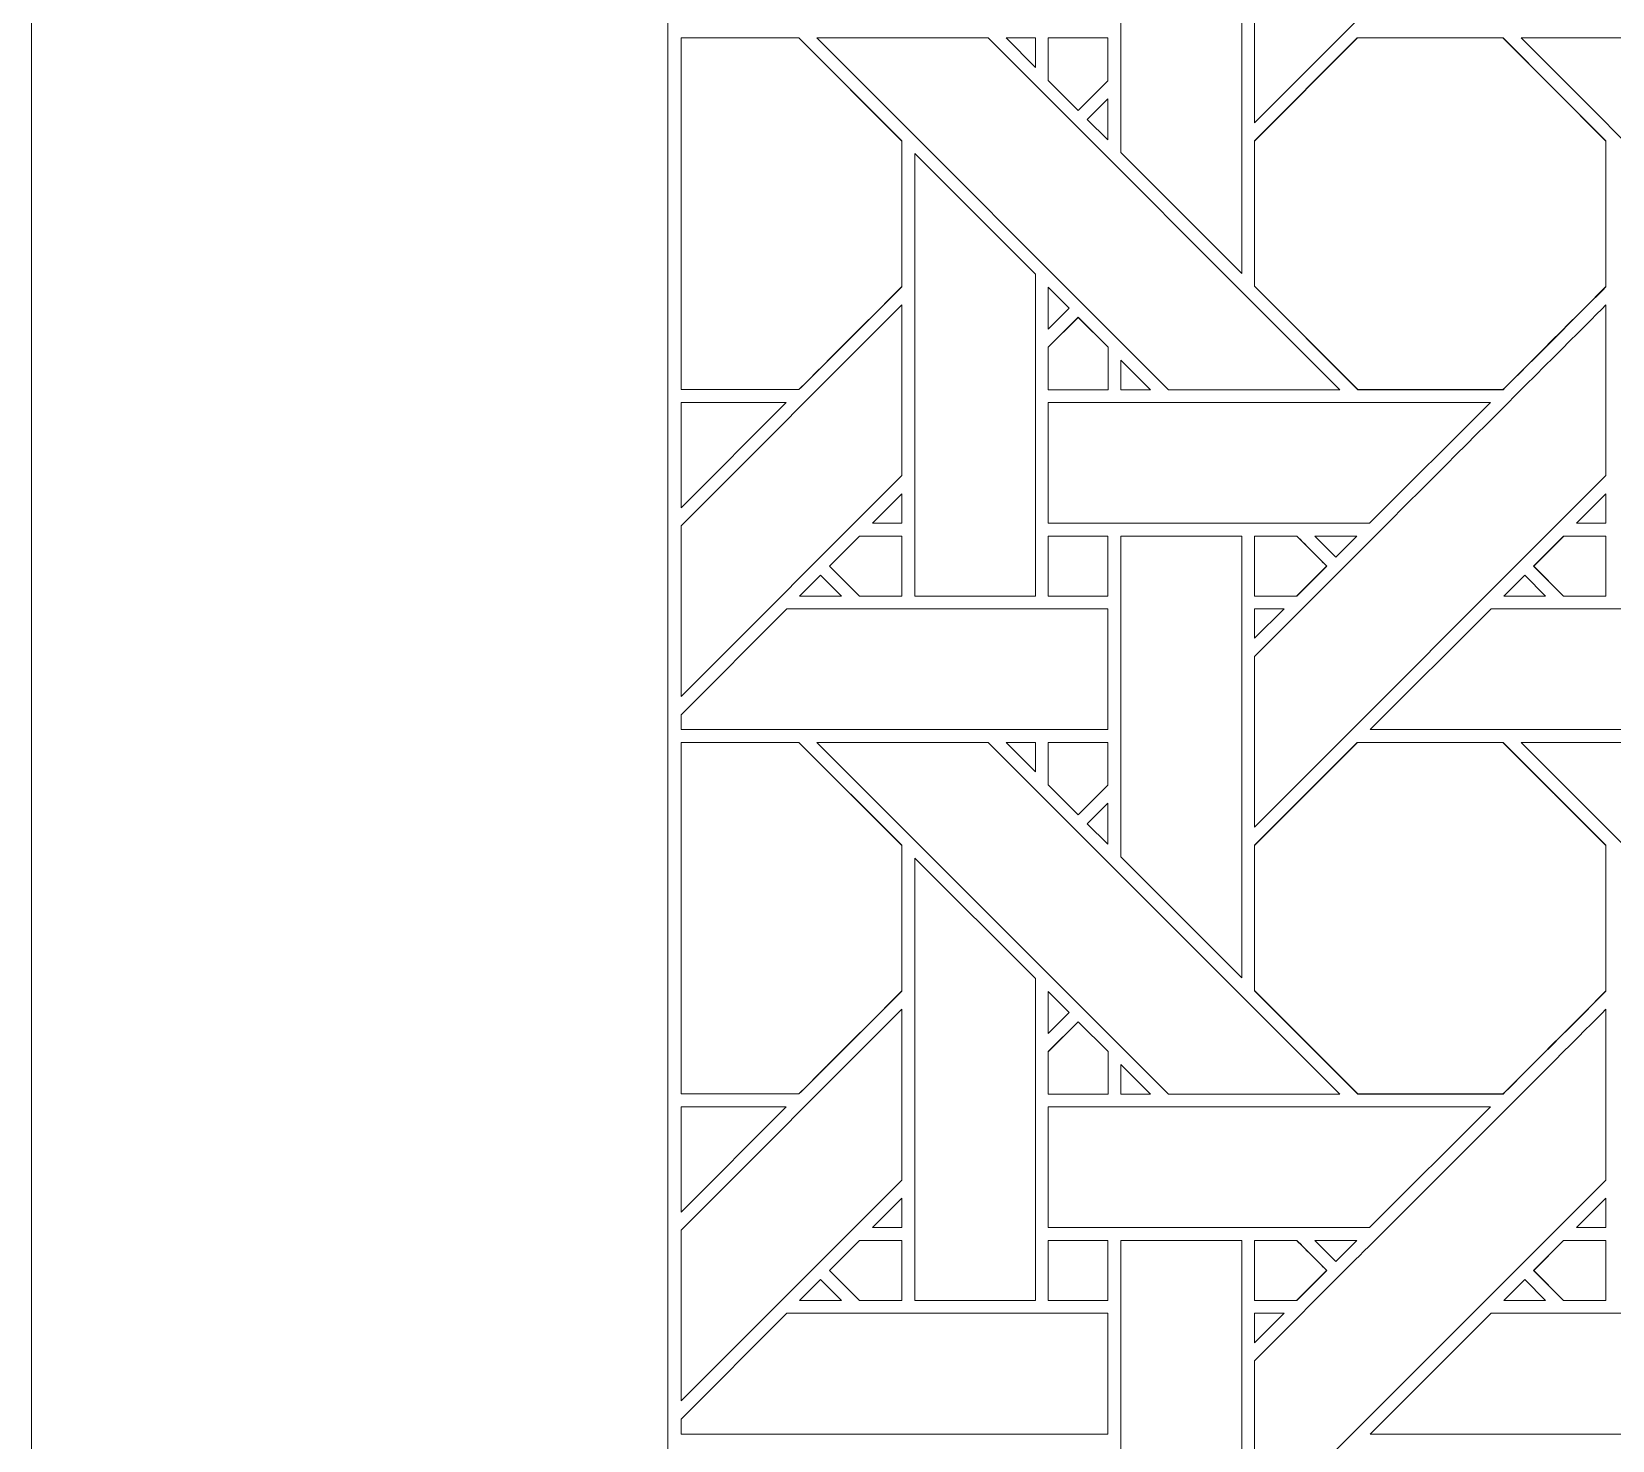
# Model space of a CAD drawing. Header units: inches. Extents: x 3.4 to 21.4, y 0.1 to 18.1.
# Drawn here: x 3.383 to 5.513, y 11.712 to 13.61 of the extents above; entities that cross this region are included whole.
import ezdxf

# ---------------------------------------------------------------- set-up
doc = ezdxf.new("R2010")
doc.units = ezdxf.units.IN
doc.header["$MEASUREMENT"] = 0
doc.layers.add('Design', color=7, linetype='Continuous', lineweight=0)

msp = doc.modelspace()

# ---------------------------------------------------------------- linework, layer by layer
at = {"layer": 'Design'}
for points, knots in [([(3.3829, 18.0948), (3.3829, 18.0948), (3.3829, 0.0948), (3.3829, 0.0948), (3.3829, 0.0948), (21.3829, 0.0948), (21.3829, 0.0948), (21.3829, 0.0948), (21.3829, 18.0948), (21.3829, 18.0948), (21.3829, 18.0948), (3.3829, 18.0948), (3.3829, 18.0948)], [0, 0, 0, 0, 1, 1, 1, 2, 2, 2, 3, 3, 3, 4, 4, 4, 4]), ([(4.2402, 17.2374), (4.2402, 17.2374), (4.2402, 0.9521), (4.2402, 0.9521), (4.2402, 0.9521), (20.5255, 0.9521), (20.5255, 0.9521), (20.5255, 0.9521), (20.5255, 17.2374), (20.5255, 17.2374), (20.5255, 17.2374), (4.2402, 17.2374), (4.2402, 17.2374)], [0, 0, 0, 0, 1, 1, 1, 2, 2, 2, 3, 3, 3, 4, 4, 4, 4]), ([(5.1661, 13.8522), (5.2074, 13.8933), (5.4477, 14.1338), (5.5042, 14.1903), (5.5042, 14.1903), (5.5042, 13.9603), (5.5042, 13.9603), (5.5042, 13.9603), (5.0306, 13.4866), (5.0306, 13.4866), (5.0306, 13.4866), (5.0306, 13.7167), (5.0306, 13.7167), (5.0306, 13.7167), (5.1661, 13.8522), (5.1661, 13.8522)], [0, 0, 0, 0, 1, 1, 1, 2, 2, 2, 3, 3, 3, 4, 4, 4, 5, 5, 5, 5]), ([(5.0134, 13.8788), (5.0134, 13.8788), (5.0134, 13.2837), (5.0134, 13.2837), (5.0134, 13.2837), (4.8505, 13.4466), (4.8505, 13.4466), (4.8505, 13.4466), (4.8505, 13.8788), (4.8505, 13.8788), (4.8505, 13.8788), (5.0134, 13.8788), (5.0134, 13.8788)], [0, 0, 0, 0, 1, 1, 1, 2, 2, 2, 3, 3, 3, 4, 4, 4, 4]), ([(4.4166, 13.601), (4.4166, 13.601), (4.5554, 13.4623), (4.5554, 13.4623), (4.5554, 13.4623), (4.5554, 13.2661), (4.5554, 13.2661), (4.5376, 13.2482), (4.4256, 13.1364), (4.4167, 13.1274), (4.4167, 13.1274), (4.2579, 13.1274), (4.2579, 13.1274), (4.2579, 13.1274), (4.2579, 13.601), (4.2579, 13.601), (4.2579, 13.601), (4.4166, 13.601), (4.4166, 13.601)], [0, 0, 0, 0, 1, 1, 1, 2, 2, 2, 3, 3, 3, 4, 4, 4, 5, 5, 5, 6, 6, 6, 6]), ([(4.4168, 13.601), (4.4168, 13.601), (4.5555, 13.4622), (4.5555, 13.4622), (4.5555, 13.4622), (4.5555, 13.266), (4.5555, 13.266), (4.5379, 13.2483), (4.4259, 13.1366), (4.4168, 13.1274), (4.4168, 13.1274), (4.2579, 13.1274), (4.2579, 13.1274), (4.2579, 13.1274), (4.2579, 13.601), (4.2579, 13.601), (4.2579, 13.601), (4.4168, 13.601), (4.4168, 13.601)], [0, 0, 0, 0, 1, 1, 1, 2, 2, 2, 3, 3, 3, 4, 4, 4, 5, 5, 5, 6, 6, 6, 6]), ([(4.6719, 13.601), (4.6719, 13.601), (5.1456, 13.1273), (5.1456, 13.1273), (5.1456, 13.1273), (4.9146, 13.1273), (4.9146, 13.1273), (4.9146, 13.1273), (4.441, 13.601), (4.441, 13.601), (4.441, 13.601), (4.6719, 13.601), (4.6719, 13.601)], [0, 0, 0, 0, 1, 1, 1, 2, 2, 2, 3, 3, 3, 4, 4, 4, 4]), ([(4.7355, 13.601), (4.7355, 13.601), (4.7355, 13.5611), (4.7355, 13.5611), (4.7355, 13.5611), (4.6961, 13.601), (4.6961, 13.601), (4.6961, 13.601), (4.7355, 13.601), (4.7355, 13.601)], [0, 0, 0, 0, 1, 1, 1, 2, 2, 2, 3, 3, 3, 3]), ([(4.8328, 13.601), (4.8328, 13.601), (4.8328, 13.5435), (4.8328, 13.5435), (4.8328, 13.5435), (4.7929, 13.5035), (4.7929, 13.5035), (4.7929, 13.5035), (4.7526, 13.5438), (4.7526, 13.5438), (4.7526, 13.5438), (4.7526, 13.601), (4.7526, 13.601), (4.7526, 13.601), (4.8328, 13.601), (4.8328, 13.601)], [0, 0, 0, 0, 1, 1, 1, 2, 2, 2, 3, 3, 3, 4, 4, 4, 5, 5, 5, 5]), ([(4.793, 13.5034), (4.793, 13.5034), (4.7527, 13.5438), (4.7527, 13.5438), (4.7527, 13.5438), (4.7527, 13.601), (4.7527, 13.601), (4.7527, 13.601), (4.833, 13.601), (4.833, 13.601), (4.833, 13.601), (4.833, 13.5434), (4.833, 13.5434), (4.833, 13.5434), (4.793, 13.5034), (4.793, 13.5034)], [0, 0, 0, 0, 1, 1, 1, 2, 2, 2, 3, 3, 3, 4, 4, 4, 5, 5, 5, 5]), ([(5.1691, 13.601), (5.1691, 13.601), (5.3654, 13.601), (5.3654, 13.601), (5.3654, 13.601), (5.5041, 13.4623), (5.5041, 13.4623), (5.5041, 13.4623), (5.5041, 13.2661), (5.5041, 13.2661), (5.4863, 13.2482), (5.3744, 13.1364), (5.3654, 13.1274), (5.3654, 13.1274), (5.1697, 13.1274), (5.1697, 13.1274), (5.1697, 13.1274), (5.0304, 13.2667), (5.0304, 13.2667), (5.0304, 13.2667), (5.0304, 13.4623), (5.0304, 13.4623), (5.0304, 13.4623), (5.1691, 13.601), (5.1691, 13.601)], [0, 0, 0, 0, 1, 1, 1, 2, 2, 2, 3, 3, 3, 4, 4, 4, 5, 5, 5, 6, 6, 6, 7, 7, 7, 8, 8, 8, 8]), ([(5.0306, 13.4622), (5.0306, 13.4622), (5.1693, 13.601), (5.1693, 13.601), (5.1693, 13.601), (5.3655, 13.601), (5.3655, 13.601), (5.3655, 13.601), (5.5042, 13.4622), (5.5042, 13.4622), (5.5042, 13.4622), (5.5042, 13.266), (5.5042, 13.266), (5.4863, 13.2479), (5.3744, 13.1362), (5.3655, 13.1273), (5.3655, 13.1273), (5.1698, 13.1273), (5.1698, 13.1273), (5.1698, 13.1273), (5.0306, 13.2666), (5.0306, 13.2666), (5.0306, 13.2666), (5.0306, 13.4622), (5.0306, 13.4622)], [0, 0, 0, 0, 1, 1, 1, 2, 2, 2, 3, 3, 3, 4, 4, 4, 5, 5, 5, 6, 6, 6, 7, 7, 7, 8, 8, 8, 8]), ([(5.6207, 13.601), (5.6207, 13.601), (6.0943, 13.1273), (6.0943, 13.1273), (6.0943, 13.1273), (5.8633, 13.1273), (5.8633, 13.1273), (5.8633, 13.1273), (5.3897, 13.601), (5.3897, 13.601), (5.3897, 13.601), (5.6207, 13.601), (5.6207, 13.601)], [0, 0, 0, 0, 1, 1, 1, 2, 2, 2, 3, 3, 3, 4, 4, 4, 4]), ([(4.833, 13.5191), (4.833, 13.5191), (4.833, 13.464), (4.833, 13.464), (4.833, 13.464), (4.8052, 13.4913), (4.8052, 13.4913), (4.8052, 13.4913), (4.833, 13.5191), (4.833, 13.5191)], [0, 0, 0, 0, 1, 1, 1, 2, 2, 2, 3, 3, 3, 3]), ([(4.7354, 13.283), (4.7354, 13.283), (4.7354, 12.8493), (4.7354, 12.8493), (4.7354, 12.8493), (4.5727, 12.8493), (4.5727, 12.8493), (4.5727, 12.8493), (4.5727, 13.4452), (4.5727, 13.4452), (4.5727, 13.4452), (4.7354, 13.283), (4.7354, 13.283)], [0, 0, 0, 0, 1, 1, 1, 2, 2, 2, 3, 3, 3, 4, 4, 4, 4]), ([(4.7527, 13.2088), (4.7527, 13.2088), (4.7527, 13.2655), (4.7527, 13.2655), (4.7527, 13.2655), (4.7809, 13.2369), (4.7809, 13.2369), (4.7809, 13.2369), (4.7527, 13.2088), (4.7527, 13.2088)], [0, 0, 0, 0, 1, 1, 1, 2, 2, 2, 3, 3, 3, 3]), ([(4.5555, 13.2416), (4.5555, 13.2416), (4.5555, 13.0116), (4.5555, 13.0116), (4.5555, 13.0116), (4.2579, 12.7139), (4.2579, 12.7139), (4.2579, 12.7139), (4.2579, 12.9439), (4.2579, 12.9439), (4.2579, 12.9439), (4.5555, 13.2416), (4.5555, 13.2416)], [0, 0, 0, 0, 1, 1, 1, 2, 2, 2, 3, 3, 3, 4, 4, 4, 4]), ([(5.1661, 12.9035), (5.2074, 12.9446), (5.4477, 13.185), (5.5042, 13.2416), (5.5042, 13.2416), (5.5042, 13.0116), (5.5042, 13.0116), (5.5042, 13.0116), (5.0306, 12.5379), (5.0306, 12.5379), (5.0306, 12.5379), (5.0306, 12.768), (5.0306, 12.768), (5.0306, 12.768), (5.1661, 12.9035), (5.1661, 12.9035)], [0, 0, 0, 0, 1, 1, 1, 2, 2, 2, 3, 3, 3, 4, 4, 4, 5, 5, 5, 5]), ([(4.7526, 13.1272), (4.7526, 13.1272), (4.7526, 13.1845), (4.7526, 13.1845), (4.7526, 13.1845), (4.7929, 13.2248), (4.7929, 13.2248), (4.7929, 13.2248), (4.8332, 13.1845), (4.8332, 13.1845), (4.8332, 13.1845), (4.8332, 13.1272), (4.8332, 13.1272), (4.8332, 13.1272), (4.7526, 13.1272), (4.7526, 13.1272)], [0, 0, 0, 0, 1, 1, 1, 2, 2, 2, 3, 3, 3, 4, 4, 4, 5, 5, 5, 5]), ([(4.7931, 13.2247), (4.7931, 13.2247), (4.8334, 13.1844), (4.8334, 13.1844), (4.8334, 13.1844), (4.8334, 13.1271), (4.8334, 13.1271), (4.8334, 13.1271), (4.7527, 13.1271), (4.7527, 13.1271), (4.7527, 13.1271), (4.7527, 13.1844), (4.7527, 13.1844), (4.7527, 13.1844), (4.7931, 13.2247), (4.7931, 13.2247)], [0, 0, 0, 0, 1, 1, 1, 2, 2, 2, 3, 3, 3, 4, 4, 4, 5, 5, 5, 5]), ([(4.8506, 13.1273), (4.8506, 13.1273), (4.8506, 13.1671), (4.8506, 13.1671), (4.8506, 13.1671), (4.8904, 13.1273), (4.8904, 13.1273), (4.8904, 13.1273), (4.8506, 13.1273), (4.8506, 13.1273)], [0, 0, 0, 0, 1, 1, 1, 2, 2, 2, 3, 3, 3, 3]), ([(4.3997, 13.1101), (4.3997, 13.1101), (4.2579, 12.9683), (4.2579, 12.9683), (4.2579, 12.9683), (4.2579, 13.1101), (4.2579, 13.1101), (4.2579, 13.1101), (4.3997, 13.1101), (4.3997, 13.1101)], [0, 0, 0, 0, 1, 1, 1, 2, 2, 2, 3, 3, 3, 3]), ([(4.7527, 12.9474), (4.7527, 12.9474), (4.7527, 13.1101), (4.7527, 13.1101), (4.7527, 13.1101), (5.3484, 13.1101), (5.3484, 13.1101), (5.3484, 13.1101), (5.1857, 12.9474), (5.1857, 12.9474), (5.1857, 12.9474), (4.7527, 12.9474), (4.7527, 12.9474)], [0, 0, 0, 0, 1, 1, 1, 2, 2, 2, 3, 3, 3, 4, 4, 4, 4]), ([(4.5157, 12.9474), (4.5157, 12.9474), (4.5555, 12.9872), (4.5555, 12.9872), (4.5555, 12.9872), (4.5555, 12.9474), (4.5555, 12.9474), (4.5555, 12.9474), (4.5157, 12.9474), (4.5157, 12.9474)], [0, 0, 0, 0, 1, 1, 1, 2, 2, 2, 3, 3, 3, 3]), ([(5.4645, 12.9474), (5.4645, 12.9474), (5.5042, 12.9872), (5.5042, 12.9872), (5.5042, 12.9872), (5.5042, 12.9474), (5.5042, 12.9474), (5.5042, 12.9474), (5.4645, 12.9474), (5.4645, 12.9474)], [0, 0, 0, 0, 1, 1, 1, 2, 2, 2, 3, 3, 3, 3]), ([(4.4983, 12.8494), (4.4983, 12.8494), (4.4579, 12.8898), (4.4579, 12.8898), (4.4579, 12.8898), (4.4983, 12.9302), (4.4983, 12.9302), (4.4983, 12.9302), (4.5554, 12.9302), (4.5554, 12.9302), (4.5554, 12.9302), (4.5554, 12.8494), (4.5554, 12.8494), (4.5554, 12.8494), (4.4983, 12.8494), (4.4983, 12.8494)], [0, 0, 0, 0, 1, 1, 1, 2, 2, 2, 3, 3, 3, 4, 4, 4, 5, 5, 5, 5]), ([(4.5555, 12.9301), (4.5555, 12.9301), (4.5555, 12.8493), (4.5555, 12.8493), (4.5555, 12.8493), (4.4984, 12.8493), (4.4984, 12.8493), (4.4984, 12.8493), (4.4581, 12.8897), (4.4581, 12.8897), (4.4581, 12.8897), (4.4985, 12.9301), (4.4985, 12.9301), (4.4985, 12.9301), (4.5555, 12.9301), (4.5555, 12.9301)], [0, 0, 0, 0, 1, 1, 1, 2, 2, 2, 3, 3, 3, 4, 4, 4, 5, 5, 5, 5]), ([(4.7526, 12.9302), (4.7526, 12.9302), (4.8328, 12.9302), (4.8328, 12.9302), (4.8328, 12.9302), (4.8328, 12.8494), (4.8328, 12.8494), (4.8328, 12.8494), (4.7526, 12.8494), (4.7526, 12.8494), (4.7526, 12.8494), (4.7526, 12.9302), (4.7526, 12.9302)], [0, 0, 0, 0, 1, 1, 1, 2, 2, 2, 3, 3, 3, 4, 4, 4, 4]), ([(4.833, 12.9301), (4.833, 12.9301), (4.833, 12.8493), (4.833, 12.8493), (4.833, 12.8493), (4.7527, 12.8493), (4.7527, 12.8493), (4.7527, 12.8493), (4.7527, 12.9301), (4.7527, 12.9301), (4.7527, 12.9301), (4.833, 12.9301), (4.833, 12.9301)], [0, 0, 0, 0, 1, 1, 1, 2, 2, 2, 3, 3, 3, 4, 4, 4, 4]), ([(5.0134, 12.9301), (5.0134, 12.9301), (5.0134, 12.335), (5.0134, 12.335), (5.0134, 12.335), (4.8505, 12.4979), (4.8505, 12.4979), (4.8505, 12.4979), (4.8505, 12.9301), (4.8505, 12.9301), (4.8505, 12.9301), (5.0134, 12.9301), (5.0134, 12.9301)], [0, 0, 0, 0, 1, 1, 1, 2, 2, 2, 3, 3, 3, 4, 4, 4, 4]), ([(5.0875, 12.9302), (5.0926, 12.9251), (5.1234, 12.8942), (5.1278, 12.8898), (5.1278, 12.8898), (5.0874, 12.8494), (5.0874, 12.8494), (5.0874, 12.8494), (5.0304, 12.8494), (5.0304, 12.8494), (5.0304, 12.8494), (5.0304, 12.9302), (5.0304, 12.9302), (5.0304, 12.9302), (5.0875, 12.9302), (5.0875, 12.9302)], [0, 0, 0, 0, 1, 1, 1, 2, 2, 2, 3, 3, 3, 4, 4, 4, 5, 5, 5, 5]), ([(5.1121, 12.9056), (5.1121, 12.9056), (5.128, 12.8898), (5.128, 12.8898), (5.128, 12.8898), (5.0876, 12.8493), (5.0876, 12.8493), (5.0876, 12.8493), (5.0306, 12.8493), (5.0306, 12.8493), (5.0306, 12.8493), (5.0306, 12.9301), (5.0306, 12.9301), (5.0306, 12.9301), (5.0876, 12.9301), (5.0876, 12.9301), (5.093, 12.9248), (5.1028, 12.9149), (5.1121, 12.9056)], [0, 0, 0, 0, 1, 1, 1, 2, 2, 2, 3, 3, 3, 4, 4, 4, 5, 5, 5, 6, 6, 6, 6]), ([(5.112, 12.9301), (5.112, 12.9301), (5.1685, 12.9301), (5.1685, 12.9301), (5.1685, 12.9301), (5.1402, 12.9019), (5.1402, 12.9019), (5.1402, 12.9019), (5.112, 12.9301), (5.112, 12.9301)], [0, 0, 0, 0, 1, 1, 1, 2, 2, 2, 3, 3, 3, 3]), ([(5.5041, 12.8494), (5.5041, 12.8494), (5.447, 12.8494), (5.447, 12.8494), (5.447, 12.8494), (5.4066, 12.8898), (5.4066, 12.8898), (5.4066, 12.8898), (5.4471, 12.9302), (5.4471, 12.9302), (5.4471, 12.9302), (5.5041, 12.9302), (5.5041, 12.9302), (5.5041, 12.9302), (5.5041, 12.8494), (5.5041, 12.8494)], [0, 0, 0, 0, 1, 1, 1, 2, 2, 2, 3, 3, 3, 4, 4, 4, 5, 5, 5, 5]), ([(5.4068, 12.8897), (5.4068, 12.8897), (5.4472, 12.9301), (5.4472, 12.9301), (5.4472, 12.9301), (5.5042, 12.9301), (5.5042, 12.9301), (5.5042, 12.9301), (5.5042, 12.8493), (5.5042, 12.8493), (5.5042, 12.8493), (5.4471, 12.8493), (5.4471, 12.8493), (5.4471, 12.8493), (5.4068, 12.8897), (5.4068, 12.8897)], [0, 0, 0, 0, 1, 1, 1, 2, 2, 2, 3, 3, 3, 4, 4, 4, 5, 5, 5, 5]), ([(4.4742, 12.8493), (4.4742, 12.8493), (4.4177, 12.8493), (4.4177, 12.8493), (4.4177, 12.8493), (4.4459, 12.8776), (4.4459, 12.8776), (4.4459, 12.8776), (4.4742, 12.8493), (4.4742, 12.8493)], [0, 0, 0, 0, 1, 1, 1, 2, 2, 2, 3, 3, 3, 3]), ([(5.4229, 12.8493), (5.4229, 12.8493), (5.3664, 12.8493), (5.3664, 12.8493), (5.3664, 12.8493), (5.3947, 12.8776), (5.3947, 12.8776), (5.3947, 12.8776), (5.4229, 12.8493), (5.4229, 12.8493)], [0, 0, 0, 0, 1, 1, 1, 2, 2, 2, 3, 3, 3, 3]), ([(4.2579, 12.6895), (4.2579, 12.6895), (4.4005, 12.8322), (4.4005, 12.8322), (4.4005, 12.8322), (4.833, 12.8322), (4.833, 12.8322), (4.833, 12.8322), (4.833, 12.6694), (4.833, 12.6694), (4.833, 12.6694), (4.2579, 12.6694), (4.2579, 12.6694), (4.2579, 12.6694), (4.2579, 12.6895), (4.2579, 12.6895)], [0, 0, 0, 0, 1, 1, 1, 2, 2, 2, 3, 3, 3, 4, 4, 4, 5, 5, 5, 5]), ([(5.0704, 12.8322), (5.0704, 12.8322), (5.0306, 12.7924), (5.0306, 12.7924), (5.0306, 12.7924), (5.0306, 12.8322), (5.0306, 12.8322), (5.0306, 12.8322), (5.0704, 12.8322), (5.0704, 12.8322)], [0, 0, 0, 0, 1, 1, 1, 2, 2, 2, 3, 3, 3, 3]), ([(5.3493, 12.8322), (5.3493, 12.8322), (5.7817, 12.8322), (5.7817, 12.8322), (5.7817, 12.8322), (5.7817, 12.6694), (5.7817, 12.6694), (5.7817, 12.6694), (5.1864, 12.6694), (5.1864, 12.6694), (5.1864, 12.6694), (5.3493, 12.8322), (5.3493, 12.8322)], [0, 0, 0, 0, 1, 1, 1, 2, 2, 2, 3, 3, 3, 4, 4, 4, 4]), ([(4.4166, 12.6523), (4.4166, 12.6523), (4.5554, 12.5136), (4.5554, 12.5136), (4.5554, 12.5136), (4.5554, 12.3174), (4.5554, 12.3174), (4.5376, 12.2994), (4.4256, 12.1877), (4.4167, 12.1787), (4.4167, 12.1787), (4.2579, 12.1787), (4.2579, 12.1787), (4.2579, 12.1787), (4.2579, 12.6523), (4.2579, 12.6523), (4.2579, 12.6523), (4.4166, 12.6523), (4.4166, 12.6523)], [0, 0, 0, 0, 1, 1, 1, 2, 2, 2, 3, 3, 3, 4, 4, 4, 5, 5, 5, 6, 6, 6, 6]), ([(4.4168, 12.6523), (4.4168, 12.6523), (4.5555, 12.5135), (4.5555, 12.5135), (4.5555, 12.5135), (4.5555, 12.3173), (4.5555, 12.3173), (4.5374, 12.299), (4.4255, 12.1874), (4.4168, 12.1787), (4.4168, 12.1787), (4.2579, 12.1787), (4.2579, 12.1787), (4.2579, 12.1787), (4.2579, 12.6523), (4.2579, 12.6523), (4.2579, 12.6523), (4.4168, 12.6523), (4.4168, 12.6523)], [0, 0, 0, 0, 1, 1, 1, 2, 2, 2, 3, 3, 3, 4, 4, 4, 5, 5, 5, 6, 6, 6, 6]), ([(4.6719, 12.6522), (4.6719, 12.6522), (5.1456, 12.1786), (5.1456, 12.1786), (5.1456, 12.1786), (4.9146, 12.1786), (4.9146, 12.1786), (4.9146, 12.1786), (4.441, 12.6522), (4.441, 12.6522), (4.441, 12.6522), (4.6719, 12.6522), (4.6719, 12.6522)], [0, 0, 0, 0, 1, 1, 1, 2, 2, 2, 3, 3, 3, 4, 4, 4, 4]), ([(4.7355, 12.6522), (4.7355, 12.6522), (4.7355, 12.6124), (4.7355, 12.6124), (4.7355, 12.6124), (4.6961, 12.6522), (4.6961, 12.6522), (4.6961, 12.6522), (4.7355, 12.6522), (4.7355, 12.6522)], [0, 0, 0, 0, 1, 1, 1, 2, 2, 2, 3, 3, 3, 3]), ([(4.8328, 12.6523), (4.8328, 12.6523), (4.8328, 12.5947), (4.8328, 12.5947), (4.8328, 12.5947), (4.7929, 12.5548), (4.7929, 12.5548), (4.7929, 12.5548), (4.7526, 12.5951), (4.7526, 12.5951), (4.7526, 12.5951), (4.7526, 12.6523), (4.7526, 12.6523), (4.7526, 12.6523), (4.8328, 12.6523), (4.8328, 12.6523)], [0, 0, 0, 0, 1, 1, 1, 2, 2, 2, 3, 3, 3, 4, 4, 4, 5, 5, 5, 5]), ([(4.793, 12.5547), (4.793, 12.5547), (4.7527, 12.595), (4.7527, 12.595), (4.7527, 12.595), (4.7527, 12.6522), (4.7527, 12.6522), (4.7527, 12.6522), (4.833, 12.6522), (4.833, 12.6522), (4.833, 12.6522), (4.833, 12.5946), (4.833, 12.5946), (4.833, 12.5946), (4.793, 12.5547), (4.793, 12.5547)], [0, 0, 0, 0, 1, 1, 1, 2, 2, 2, 3, 3, 3, 4, 4, 4, 5, 5, 5, 5]), ([(5.1691, 12.6523), (5.1691, 12.6523), (5.3654, 12.6523), (5.3654, 12.6523), (5.3654, 12.6523), (5.5041, 12.5136), (5.5041, 12.5136), (5.5041, 12.5136), (5.5041, 12.3174), (5.5041, 12.3174), (5.4863, 12.2994), (5.3744, 12.1877), (5.3654, 12.1787), (5.3654, 12.1787), (5.1697, 12.1787), (5.1697, 12.1787), (5.1697, 12.1787), (5.0304, 12.3179), (5.0304, 12.3179), (5.0304, 12.3179), (5.0304, 12.5136), (5.0304, 12.5136), (5.0304, 12.5136), (5.1691, 12.6523), (5.1691, 12.6523)], [0, 0, 0, 0, 1, 1, 1, 2, 2, 2, 3, 3, 3, 4, 4, 4, 5, 5, 5, 6, 6, 6, 7, 7, 7, 8, 8, 8, 8]), ([(5.0306, 12.5135), (5.0306, 12.5135), (5.1693, 12.6522), (5.1693, 12.6522), (5.1693, 12.6522), (5.3655, 12.6522), (5.3655, 12.6522), (5.3655, 12.6522), (5.5042, 12.5135), (5.5042, 12.5135), (5.5042, 12.5135), (5.5042, 12.3173), (5.5042, 12.3173), (5.4858, 12.2987), (5.374, 12.1871), (5.3655, 12.1786), (5.3655, 12.1786), (5.1698, 12.1786), (5.1698, 12.1786), (5.1698, 12.1786), (5.0306, 12.3178), (5.0306, 12.3178), (5.0306, 12.3178), (5.0306, 12.5135), (5.0306, 12.5135)], [0, 0, 0, 0, 1, 1, 1, 2, 2, 2, 3, 3, 3, 4, 4, 4, 5, 5, 5, 6, 6, 6, 7, 7, 7, 8, 8, 8, 8]), ([(5.6207, 12.6522), (5.6207, 12.6522), (6.0943, 12.1786), (6.0943, 12.1786), (6.0943, 12.1786), (5.8633, 12.1786), (5.8633, 12.1786), (5.8633, 12.1786), (5.3897, 12.6522), (5.3897, 12.6522), (5.3897, 12.6522), (5.6207, 12.6522), (5.6207, 12.6522)], [0, 0, 0, 0, 1, 1, 1, 2, 2, 2, 3, 3, 3, 4, 4, 4, 4]), ([(4.833, 12.5704), (4.833, 12.5704), (4.833, 12.5152), (4.833, 12.5152), (4.833, 12.5152), (4.8052, 12.5426), (4.8052, 12.5426), (4.8052, 12.5426), (4.833, 12.5704), (4.833, 12.5704)], [0, 0, 0, 0, 1, 1, 1, 2, 2, 2, 3, 3, 3, 3]), ([(4.7354, 12.3343), (4.7354, 12.3343), (4.7354, 11.9006), (4.7354, 11.9006), (4.7354, 11.9006), (4.5727, 11.9006), (4.5727, 11.9006), (4.5727, 11.9006), (4.5727, 12.4964), (4.5727, 12.4964), (4.5727, 12.4964), (4.7354, 12.3343), (4.7354, 12.3343)], [0, 0, 0, 0, 1, 1, 1, 2, 2, 2, 3, 3, 3, 4, 4, 4, 4]), ([(4.7527, 12.26), (4.7527, 12.26), (4.7527, 12.3168), (4.7527, 12.3168), (4.7527, 12.3168), (4.7809, 12.2882), (4.7809, 12.2882), (4.7809, 12.2882), (4.7527, 12.26), (4.7527, 12.26)], [0, 0, 0, 0, 1, 1, 1, 2, 2, 2, 3, 3, 3, 3]), ([(4.5555, 12.2929), (4.5555, 12.2929), (4.5555, 12.0628), (4.5555, 12.0628), (4.5555, 12.0628), (4.2579, 11.7652), (4.2579, 11.7652), (4.2579, 11.7652), (4.2579, 11.9952), (4.2579, 11.9952), (4.2579, 11.9952), (4.5555, 12.2929), (4.5555, 12.2929)], [0, 0, 0, 0, 1, 1, 1, 2, 2, 2, 3, 3, 3, 4, 4, 4, 4]), ([(5.1668, 11.9555), (5.2162, 12.0046), (5.4488, 12.2374), (5.5042, 12.2929), (5.5042, 12.2929), (5.5042, 12.0628), (5.5042, 12.0628), (5.5042, 12.0628), (5.0306, 11.5892), (5.0306, 11.5892), (5.0306, 11.5892), (5.0306, 11.8193), (5.0306, 11.8193), (5.0306, 11.8193), (5.1668, 11.9555), (5.1668, 11.9555)], [0, 0, 0, 0, 1, 1, 1, 2, 2, 2, 3, 3, 3, 4, 4, 4, 5, 5, 5, 5]), ([(4.7526, 12.1784), (4.7526, 12.1784), (4.7526, 12.2357), (4.7526, 12.2357), (4.7526, 12.2357), (4.7929, 12.276), (4.7929, 12.276), (4.7929, 12.276), (4.8332, 12.2357), (4.8332, 12.2357), (4.8332, 12.2357), (4.8332, 12.1784), (4.8332, 12.1784), (4.8332, 12.1784), (4.7526, 12.1784), (4.7526, 12.1784)], [0, 0, 0, 0, 1, 1, 1, 2, 2, 2, 3, 3, 3, 4, 4, 4, 5, 5, 5, 5]), ([(4.7931, 12.276), (4.7931, 12.276), (4.8334, 12.2357), (4.8334, 12.2357), (4.8334, 12.2357), (4.8334, 12.1784), (4.8334, 12.1784), (4.8334, 12.1784), (4.7527, 12.1784), (4.7527, 12.1784), (4.7527, 12.1784), (4.7527, 12.2356), (4.7527, 12.2356), (4.7527, 12.2356), (4.7931, 12.276), (4.7931, 12.276)], [0, 0, 0, 0, 1, 1, 1, 2, 2, 2, 3, 3, 3, 4, 4, 4, 5, 5, 5, 5]), ([(4.8506, 12.1786), (4.8506, 12.1786), (4.8506, 12.2184), (4.8506, 12.2184), (4.8506, 12.2184), (4.8904, 12.1786), (4.8904, 12.1786), (4.8904, 12.1786), (4.8506, 12.1786), (4.8506, 12.1786)], [0, 0, 0, 0, 1, 1, 1, 2, 2, 2, 3, 3, 3, 3]), ([(4.3997, 12.1613), (4.3997, 12.1613), (4.2579, 12.0195), (4.2579, 12.0195), (4.2579, 12.0195), (4.2579, 12.1613), (4.2579, 12.1613), (4.2579, 12.1613), (4.3997, 12.1613), (4.3997, 12.1613)], [0, 0, 0, 0, 1, 1, 1, 2, 2, 2, 3, 3, 3, 3]), ([(4.7527, 11.9986), (4.7527, 11.9986), (4.7527, 12.1613), (4.7527, 12.1613), (4.7527, 12.1613), (5.3484, 12.1613), (5.3484, 12.1613), (5.3484, 12.1613), (5.1857, 11.9986), (5.1857, 11.9986), (5.1857, 11.9986), (4.7527, 11.9986), (4.7527, 11.9986)], [0, 0, 0, 0, 1, 1, 1, 2, 2, 2, 3, 3, 3, 4, 4, 4, 4]), ([(4.5158, 11.9987), (4.5158, 11.9987), (4.5555, 12.0384), (4.5555, 12.0384), (4.5555, 12.0384), (4.5555, 11.9987), (4.5555, 11.9987), (4.5555, 11.9987), (4.5158, 11.9987), (4.5158, 11.9987)], [0, 0, 0, 0, 1, 1, 1, 2, 2, 2, 3, 3, 3, 3]), ([(5.4645, 11.9987), (5.4645, 11.9987), (5.5042, 12.0384), (5.5042, 12.0384), (5.5042, 12.0384), (5.5042, 11.9987), (5.5042, 11.9987), (5.5042, 11.9987), (5.4645, 11.9987), (5.4645, 11.9987)], [0, 0, 0, 0, 1, 1, 1, 2, 2, 2, 3, 3, 3, 3]), ([(4.4983, 11.9006), (4.4983, 11.9006), (4.4579, 11.941), (4.4579, 11.941), (4.4579, 11.941), (4.4983, 11.9814), (4.4983, 11.9814), (4.4983, 11.9814), (4.5554, 11.9814), (4.5554, 11.9814), (4.5554, 11.9814), (4.5554, 11.9006), (4.5554, 11.9006), (4.5554, 11.9006), (4.4983, 11.9006), (4.4983, 11.9006)], [0, 0, 0, 0, 1, 1, 1, 2, 2, 2, 3, 3, 3, 4, 4, 4, 5, 5, 5, 5]), ([(4.5555, 11.9814), (4.5555, 11.9814), (4.5555, 11.9006), (4.5555, 11.9006), (4.5555, 11.9006), (4.4984, 11.9006), (4.4984, 11.9006), (4.4984, 11.9006), (4.4581, 11.941), (4.4581, 11.941), (4.4581, 11.941), (4.4985, 11.9814), (4.4985, 11.9814), (4.4985, 11.9814), (4.5555, 11.9814), (4.5555, 11.9814)], [0, 0, 0, 0, 1, 1, 1, 2, 2, 2, 3, 3, 3, 4, 4, 4, 5, 5, 5, 5]), ([(4.7526, 11.9814), (4.7526, 11.9814), (4.8328, 11.9814), (4.8328, 11.9814), (4.8328, 11.9814), (4.8328, 11.9006), (4.8328, 11.9006), (4.8328, 11.9006), (4.7526, 11.9006), (4.7526, 11.9006), (4.7526, 11.9006), (4.7526, 11.9814), (4.7526, 11.9814)], [0, 0, 0, 0, 1, 1, 1, 2, 2, 2, 3, 3, 3, 4, 4, 4, 4]), ([(4.833, 11.9814), (4.833, 11.9814), (4.833, 11.9006), (4.833, 11.9006), (4.833, 11.9006), (4.7527, 11.9006), (4.7527, 11.9006), (4.7527, 11.9006), (4.7527, 11.9814), (4.7527, 11.9814), (4.7527, 11.9814), (4.833, 11.9814), (4.833, 11.9814)], [0, 0, 0, 0, 1, 1, 1, 2, 2, 2, 3, 3, 3, 4, 4, 4, 4]), ([(5.0134, 11.9814), (5.0134, 11.9814), (5.0134, 11.3863), (5.0134, 11.3863), (5.0134, 11.3863), (4.8505, 11.5492), (4.8505, 11.5492), (4.8505, 11.5492), (4.8505, 11.9814), (4.8505, 11.9814), (4.8505, 11.9814), (5.0134, 11.9814), (5.0134, 11.9814)], [0, 0, 0, 0, 1, 1, 1, 2, 2, 2, 3, 3, 3, 4, 4, 4, 4]), ([(5.0875, 11.9814), (5.0926, 11.9763), (5.1234, 11.9455), (5.1278, 11.9411), (5.1278, 11.9411), (5.0874, 11.9007), (5.0874, 11.9007), (5.0874, 11.9007), (5.0304, 11.9007), (5.0304, 11.9007), (5.0304, 11.9007), (5.0304, 11.9814), (5.0304, 11.9814), (5.0304, 11.9814), (5.0875, 11.9814), (5.0875, 11.9814)], [0, 0, 0, 0, 1, 1, 1, 2, 2, 2, 3, 3, 3, 4, 4, 4, 5, 5, 5, 5]), ([(5.1121, 11.9569), (5.1121, 11.9569), (5.128, 11.941), (5.128, 11.941), (5.128, 11.941), (5.0875, 11.9006), (5.0875, 11.9006), (5.0875, 11.9006), (5.0306, 11.9006), (5.0306, 11.9006), (5.0306, 11.9006), (5.0306, 11.9814), (5.0306, 11.9814), (5.0306, 11.9814), (5.0876, 11.9814), (5.0876, 11.9814), (5.093, 11.976), (5.1029, 11.9662), (5.1121, 11.9569)], [0, 0, 0, 0, 1, 1, 1, 2, 2, 2, 3, 3, 3, 4, 4, 4, 5, 5, 5, 6, 6, 6, 6]), ([(5.112, 11.9814), (5.112, 11.9814), (5.1685, 11.9814), (5.1685, 11.9814), (5.1685, 11.9814), (5.1402, 11.9532), (5.1402, 11.9532), (5.1402, 11.9532), (5.112, 11.9814), (5.112, 11.9814)], [0, 0, 0, 0, 1, 1, 1, 2, 2, 2, 3, 3, 3, 3]), ([(5.5042, 11.9814), (5.5042, 11.9814), (5.5042, 11.9006), (5.5042, 11.9006), (5.5042, 11.9006), (5.4471, 11.9006), (5.4471, 11.9006), (5.4471, 11.9006), (5.4066, 11.941), (5.4066, 11.941), (5.4066, 11.941), (5.4471, 11.9814), (5.4471, 11.9814), (5.4471, 11.9814), (5.5042, 11.9814), (5.5042, 11.9814)], [0, 0, 0, 0, 1, 1, 1, 2, 2, 2, 3, 3, 3, 4, 4, 4, 5, 5, 5, 5]), ([(5.4068, 11.941), (5.4068, 11.941), (5.4471, 11.9814), (5.4471, 11.9814), (5.4471, 11.9814), (5.5042, 11.9814), (5.5042, 11.9814), (5.5042, 11.9814), (5.5042, 11.9006), (5.5042, 11.9006), (5.5042, 11.9006), (5.4471, 11.9006), (5.4471, 11.9006), (5.4471, 11.9006), (5.4068, 11.941), (5.4068, 11.941)], [0, 0, 0, 0, 1, 1, 1, 2, 2, 2, 3, 3, 3, 4, 4, 4, 5, 5, 5, 5]), ([(4.4742, 11.9006), (4.4742, 11.9006), (4.4177, 11.9006), (4.4177, 11.9006), (4.4177, 11.9006), (4.4459, 11.9289), (4.4459, 11.9289), (4.4459, 11.9289), (4.4742, 11.9006), (4.4742, 11.9006)], [0, 0, 0, 0, 1, 1, 1, 2, 2, 2, 3, 3, 3, 3]), ([(5.4229, 11.9006), (5.4229, 11.9006), (5.3664, 11.9006), (5.3664, 11.9006), (5.3664, 11.9006), (5.3947, 11.9289), (5.3947, 11.9289), (5.3947, 11.9289), (5.4229, 11.9006), (5.4229, 11.9006)], [0, 0, 0, 0, 1, 1, 1, 2, 2, 2, 3, 3, 3, 3]), ([(4.2579, 11.7408), (4.2579, 11.7408), (4.4005, 11.8835), (4.4005, 11.8835), (4.4005, 11.8835), (4.833, 11.8835), (4.833, 11.8835), (4.833, 11.8835), (4.833, 11.7206), (4.833, 11.7206), (4.833, 11.7206), (4.2579, 11.7206), (4.2579, 11.7206), (4.2579, 11.7206), (4.2579, 11.7408), (4.2579, 11.7408)], [0, 0, 0, 0, 1, 1, 1, 2, 2, 2, 3, 3, 3, 4, 4, 4, 5, 5, 5, 5]), ([(5.0704, 11.8835), (5.0704, 11.8835), (5.0306, 11.8436), (5.0306, 11.8436), (5.0306, 11.8436), (5.0306, 11.8835), (5.0306, 11.8835), (5.0306, 11.8835), (5.0704, 11.8835), (5.0704, 11.8835)], [0, 0, 0, 0, 1, 1, 1, 2, 2, 2, 3, 3, 3, 3]), ([(5.3493, 11.8835), (5.3493, 11.8835), (5.7817, 11.8835), (5.7817, 11.8835), (5.7817, 11.8835), (5.7817, 11.7206), (5.7817, 11.7206), (5.7817, 11.7206), (5.1864, 11.7206), (5.1864, 11.7206), (5.1864, 11.7206), (5.3493, 11.8835), (5.3493, 11.8835)], [0, 0, 0, 0, 1, 1, 1, 2, 2, 2, 3, 3, 3, 4, 4, 4, 4])]:
    msp.add_open_spline(points, degree=3, knots=knots, dxfattribs=at)

doc.saveas('drawing.dxf')
